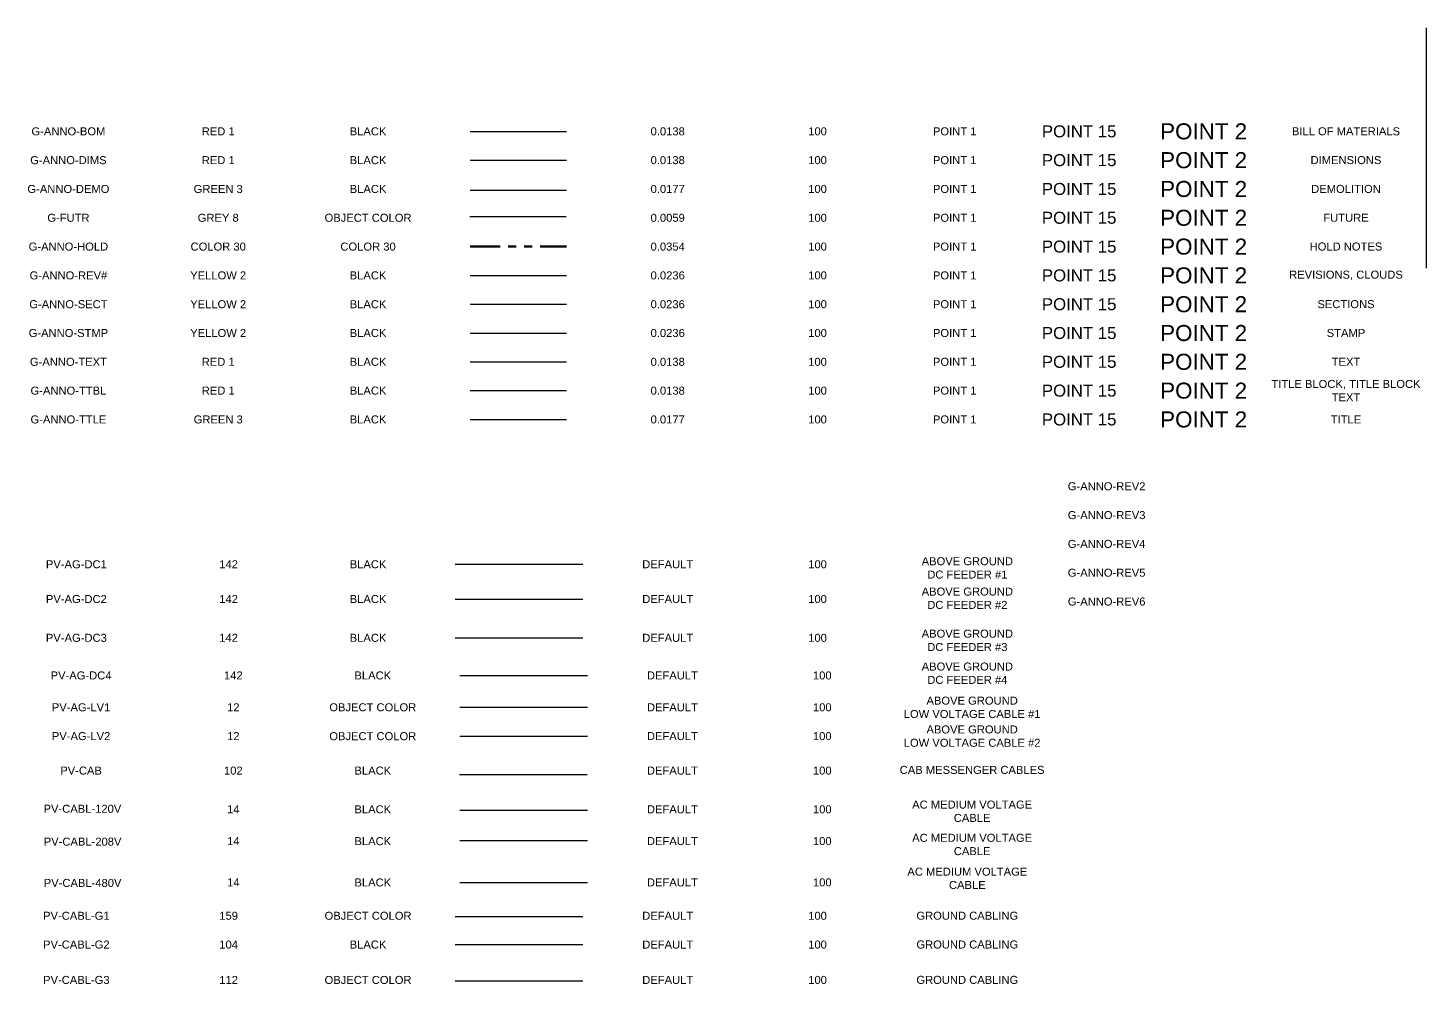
# Model space of a CAD drawing. Header units: feet. Extents: x -18 to 369, y -48 to 98.
# Drawn here: x -17.46 to 0, y -11.95 to 0 of the extents above; entities that cross this region are included whole.
import ezdxf
from ezdxf.enums import TextEntityAlignment as Align
from ezdxf.lldxf.tags import DXFTag

# ---------------------------------------------------------------- set-up
doc = ezdxf.new("R2010")
doc.units = ezdxf.units.FT
doc.header["$MEASUREMENT"] = 0
doc.linetypes.add('PHANTOM2', pattern=[1.25, 0.625, -0.125, 0.125, -0.125, 0.125, -0.125])
doc.linetypes.add('PHANTOM4', pattern=[0.6875, 0.3125, 0.0625, -0.0625, 0.0625, -0.0625, 0.0625, -0.0625])
for name, color, linetype in [('G-ANNO-BOM', 1, 'Continuous'), ('G-ANNO-DEMO', 3, 'Continuous'), ('G-ANNO-DIMS', 1, 'Continuous'), ('G-ANNO-REV1', 2, 'Continuous'), ('G-ANNO-REV2', 2, 'Continuous'), ('G-ANNO-REV3', 2, 'Continuous'), ('G-ANNO-REV4', 2, 'Continuous'), ('G-ANNO-REV5', 2, 'Continuous'), ('G-ANNO-REV6', 2, 'Continuous'), ('G-ANNO-SECT', 2, 'Continuous'), ('G-ANNO-STMP', 2, 'Continuous'), ('G-ANNO-TEXT', 1, 'Continuous'), ('G-ANNO-TTBL', 1, 'Continuous'), ('G-ANNO-TTLE', 3, 'Continuous'), ('G-FUTR', 8, 'Continuous'), ('PV-AG-DC1', 142, 'DC1'), ('PV-AG-DC2', 142, 'AGDC2'), ('PV-AG-DC3', 142, 'AGDC3'), ('PV-AG-DC4', 142, 'AGDC4'), ('PV-AG-LV1', 12, 'AGLV1'), ('PV-AG-LV2', 12, 'AGLV2'), ('PV-CAB', 102, 'CAB'), ('PV-CABL-120V', 14, '120V'), ('PV-CABL-208V', 14, '208V'), ('PV-CABL-480V', 14, '480V'), ('PV-CABL-G1', 159, 'G1'), ('PV-CABL-G2', 104, 'G2'), ('PV-CABL-G3', 112, 'G3'), ('PV-MESS-CABL', 102, 'MESSENGER')]:
    doc.layers.add(name, color=color, linetype=linetype)
doc.layers.add('G-ANNO-HOLD', color=30, linetype='PHANTOM4', lineweight=90)
doc.styles.add('NEI-A', font='arial.ttf')
tags = doc.linetypes.add('120V', pattern='A,0.176989,-0.050727,["120V",NEI-A,S=0.1,R=0,X=0,Y=-0.05],-0.379482,0.176989', length=0.784187).pattern_tags.tags
tags[6] = DXFTag(74, 10)
tags = doc.linetypes.add('208V', pattern='A,0.176989,-0.050727,["208V",NEI-A,S=0.1,R=0,X=0,Y=-0.05],-0.379482,0.176989', length=0.784187).pattern_tags.tags
tags[6] = DXFTag(74, 10)
tags = doc.linetypes.add('480V', pattern='A,0.176989,-0.050727,["480V",NEI-A,S=0.1,R=0,X=0,Y=-0.05],-0.379482,0.176989', length=0.784187).pattern_tags.tags
tags[6] = DXFTag(74, 10)
tags = doc.linetypes.add('AGDC2', pattern='A,0.176989,-0.035266,["DC2",NEI-A,S=0.1,R=0,X=0,Y=-0.05],-0.314734,0.176989', length=0.703978).pattern_tags.tags
tags[6] = DXFTag(74, 10)
tags = doc.linetypes.add('AGDC3', pattern='A,0.176989,-0.035266,["DC3",NEI-A,S=0.1,R=0,X=0,Y=-0.05],-0.314734,0.176989', length=0.703978).pattern_tags.tags
tags[6] = DXFTag(74, 10)
tags = doc.linetypes.add('AGDC4', pattern='A,0.176989,-0.035266,["DC4",NEI-A,S=0.1,R=0,X=0,Y=-0.05],-0.314734,0.176989', length=0.703978).pattern_tags.tags
tags[6] = DXFTag(74, 10)
tags = doc.linetypes.add('AGLV1', pattern='A,0.176989,-0.050716,["LV1",NEI-A,S=0.1,R=0,X=0,Y=-0.05],-0.299284,0.176989', length=0.703978).pattern_tags.tags
tags[6] = DXFTag(74, 10)
tags = doc.linetypes.add('AGLV2', pattern='A,0.176989,-0.050716,["LV2",NEI-A,S=0.1,R=0,X=0,Y=-0.05],-0.299284,0.176989', length=0.703978).pattern_tags.tags
tags[6] = DXFTag(74, 10)
tags = doc.linetypes.add('CAB', pattern='A,0.176989,-0.031378,["CAB",NEI-A,S=0.1,R=0,X=0,Y=-0.05],-0.318622,0.176989', length=0.703978).pattern_tags.tags
tags[6] = DXFTag(74, 10)
tags = doc.linetypes.add('DC1', pattern='A,0.176989,-0.035266,["DC1",NEI-A,S=0.1,R=0,X=0,Y=-0.05],-0.314734,0.176989', length=0.703978).pattern_tags.tags
tags[6] = DXFTag(74, 10)
tags = doc.linetypes.add('G1', pattern='A,0.176989,-0.056821,["G1",NEI-A,S=0.1,R=0,X=0,Y=-0.05],-0.243179,0.176989', length=0.653978).pattern_tags.tags
tags[6] = DXFTag(74, 10)
tags = doc.linetypes.add('G2', pattern='A,0.176989,-0.056821,["G2",NEI-A,S=0.1,R=0,X=0,Y=-0.05],-0.243179,0.176989', length=0.653978).pattern_tags.tags
tags[6] = DXFTag(74, 10)
tags = doc.linetypes.add('G3', pattern='A,0.176989,-0.056821,["G3",NEI-A,S=0.1,R=0,X=0,Y=-0.05],-0.243179,0.176989', length=0.653978).pattern_tags.tags
tags[6] = DXFTag(74, 10)
tags = doc.linetypes.add('MESSENGER', pattern='A,0.176989,-0.031547,["MESS",NEI-A,S=0.1,R=0,X=0,Y=-0.05],-0.429956,0.176989', length=0.815481).pattern_tags.tags
tags[6] = DXFTag(74, 10)

msp = doc.modelspace()

# ---------------------------------------------------------------- linework, layer by layer
msp.add_line((0, 0), (0, -3))
at = {"layer": 'G-ANNO-BOM'}
msp.add_line((-11.942, -1.292), (-10.739, -1.292), dxfattribs=at)
at = {"layer": 'G-ANNO-DEMO'}
msp.add_line((-11.942, -2.026), (-10.739, -2.026), dxfattribs=at)
at = {"layer": 'G-ANNO-DIMS'}
msp.add_line((-11.942, -1.652), (-10.739, -1.652), dxfattribs=at)
at = {"layer": 'G-ANNO-HOLD'}
msp.add_line((-11.942, -2.732), (-10.739, -2.732), dxfattribs=at)
at = {"layer": 'G-ANNO-REV1'}
msp.add_line((-11.942, -3.092), (-10.739, -3.092), dxfattribs=at)
at = {"layer": 'G-ANNO-SECT'}
msp.add_line((-11.942, -3.452), (-10.739, -3.452), dxfattribs=at)
at = {"layer": 'G-ANNO-STMP'}
msp.add_line((-11.942, -3.812), (-10.739, -3.812), dxfattribs=at)
at = {"layer": 'G-ANNO-TEXT'}
msp.add_line((-11.942, -4.172), (-10.739, -4.172), dxfattribs=at)
at = {"layer": 'G-ANNO-TTBL'}
msp.add_line((-11.942, -4.532), (-10.739, -4.532), dxfattribs=at)
at = {"layer": 'G-ANNO-TTLE'}
msp.add_line((-11.942, -4.892), (-10.739, -4.892), dxfattribs=at)
at = {"layer": 'G-FUTR'}
msp.add_line((-11.946, -2.356), (-10.743, -2.356), dxfattribs=at)
at = {"layer": 'PV-AG-DC1'}
msp.add_lwpolyline([(-12.129, -6.702), (-10.532, -6.702)], dxfattribs=at)
at = {"layer": 'PV-AG-DC2'}
msp.add_lwpolyline([(-12.129, -7.136), (-10.532, -7.136)], dxfattribs=at)
at = {"layer": 'PV-AG-DC3'}
msp.add_lwpolyline([(-12.129, -7.621), (-10.532, -7.621)], dxfattribs=at)
msp.add_lwpolyline([(-12.129, -7.621), (-10.532, -7.621)], dxfattribs=at)
at = {"layer": 'PV-AG-DC4'}
msp.add_lwpolyline([(-12.07, -8.091), (-10.473, -8.091)], dxfattribs=at)
at = {"layer": 'PV-AG-LV1'}
msp.add_lwpolyline([(-12.07, -8.489), (-10.473, -8.489)], dxfattribs=at)
at = {"layer": 'PV-AG-LV2'}
msp.add_lwpolyline([(-12.07, -8.849), (-10.473, -8.849)], dxfattribs=at)
at = {"layer": 'PV-CAB'}
msp.add_lwpolyline([(-12.072, -9.331), (-10.478, -9.331)], dxfattribs=at)
at = {"layer": 'PV-CABL-120V'}
msp.add_lwpolyline([(-12.069, -9.774), (-10.476, -9.774)], dxfattribs=at)
at = {"layer": 'PV-CABL-208V'}
msp.add_lwpolyline([(-12.069, -10.155), (-10.476, -10.155)], dxfattribs=at)
at = {"layer": 'PV-CABL-480V'}
msp.add_lwpolyline([(-12.069, -10.677), (-10.476, -10.677)], dxfattribs=at)
at = {"layer": 'PV-CABL-G1', "linetype": 'G1'}
msp.add_lwpolyline([(-12.129, -11.104), (-10.535, -11.104)], dxfattribs=at)
at = {"layer": 'PV-CABL-G2', "linetype": 'G2'}
msp.add_lwpolyline([(-12.128, -11.454), (-10.535, -11.454)], dxfattribs=at)
at = {"layer": 'PV-CABL-G3'}
msp.add_lwpolyline([(-12.129, -11.906), (-10.535, -11.906)], dxfattribs=at)

# ---------------------------------------------------------------- texts
at = {"layer": 'G-ANNO-BOM', "style": 'NEI-A'}
for s, height, p in [('POINT 15', 0.15, (-4.333, -1.292)), ('POINT 2', 0.2, (-2.778, -1.292)), ('G-ANNO-BOM', 0.1, (-16.959, -1.292)), ('RED 1', 0.1, (-15.088, -1.292)), ('BLACK', 0.1, (-13.216, -1.292)), ('0.0138', 0.1, (-9.473, -1.292)), ('100', 0.1, (-7.601, -1.292)), ('POINT 1', 0.1, (-5.888, -1.292))]:
    msp.add_text(s, height=height, dxfattribs=at).set_placement(p, align=Align.MIDDLE_CENTER)
at = {"layer": 'G-ANNO-BOM', "insert": (-1, -1.292), "char_height": 0.1, "width": 2, "attachment_point": 5, "style": 'NEI-A'}
msp.add_mtext('BILL OF MATERIALS', dxfattribs=at)
at = {"layer": 'G-ANNO-DEMO', "style": 'NEI-A'}
for s, height, p in [('POINT 2', 0.2, (-2.778, -2.012)), ('G-ANNO-DEMO', 0.1, (-16.959, -2.012)), ('GREEN 3', 0.1, (-15.088, -2.012)), ('BLACK', 0.1, (-13.216, -2.012)), ('0.0177', 0.1, (-9.473, -2.012)), ('100', 0.1, (-7.601, -2.012)), ('POINT 1', 0.1, (-5.888, -2.012)), ('POINT 15', 0.15, (-4.333, -2.012))]:
    msp.add_text(s, height=height, dxfattribs=at).set_placement(p, align=Align.MIDDLE_CENTER)
at = {"layer": 'G-ANNO-DEMO', "insert": (-1, -2.012), "char_height": 0.1, "width": 2, "attachment_point": 5, "style": 'NEI-A'}
msp.add_mtext('DEMOLITION', dxfattribs=at)
at = {"layer": 'G-ANNO-DIMS', "style": 'NEI-A'}
for s, height, p in [('POINT 2', 0.2, (-2.778, -1.652)), ('G-ANNO-DIMS', 0.1, (-16.959, -1.652)), ('RED 1', 0.1, (-15.088, -1.652)), ('BLACK', 0.1, (-13.216, -1.652)), ('0.0138', 0.1, (-9.473, -1.652)), ('100', 0.1, (-7.601, -1.652)), ('POINT 1', 0.1, (-5.888, -1.652)), ('POINT 15', 0.15, (-4.333, -1.652))]:
    msp.add_text(s, height=height, dxfattribs=at).set_placement(p, align=Align.MIDDLE_CENTER)
at = {"layer": 'G-ANNO-DIMS', "insert": (-1, -1.652), "char_height": 0.1, "width": 2, "attachment_point": 5, "style": 'NEI-A'}
msp.add_mtext('DIMENSIONS', dxfattribs=at)
at = {"layer": 'G-ANNO-HOLD', "style": 'NEI-A'}
for s, height, p in [('G-ANNO-HOLD', 0.1, (-16.959, -2.732)), ('COLOR 30', 0.1, (-15.088, -2.732)), ('COLOR 30', 0.1, (-13.216, -2.732)), ('0.0354', 0.1, (-9.473, -2.732)), ('100', 0.1, (-7.601, -2.732)), ('POINT 1', 0.1, (-5.888, -2.732)), ('POINT 15', 0.15, (-4.333, -2.732)), ('POINT 2', 0.2, (-2.778, -2.732))]:
    msp.add_text(s, height=height, dxfattribs=at).set_placement(p, align=Align.MIDDLE_CENTER)
at = {"layer": 'G-ANNO-HOLD', "insert": (-1, -2.732), "char_height": 0.1, "width": 2, "attachment_point": 5, "style": 'NEI-A'}
msp.add_mtext('HOLD NOTES', dxfattribs=at)
at = {"layer": 'G-ANNO-REV1', "style": 'NEI-A'}
for s, height, p in [('G-ANNO-REV#', 0.1, (-16.959, -3.092)), ('YELLOW 2', 0.1, (-15.088, -3.092)), ('BLACK', 0.1, (-13.216, -3.092)), ('0.0236', 0.1, (-9.473, -3.092)), ('100', 0.1, (-7.601, -3.092)), ('POINT 1', 0.1, (-5.888, -3.092)), ('POINT 15', 0.15, (-4.333, -3.092)), ('POINT 2', 0.2, (-2.778, -3.092))]:
    msp.add_text(s, height=height, dxfattribs=at).set_placement(p, align=Align.MIDDLE_CENTER)
at = {"layer": 'G-ANNO-REV1', "insert": (-1, -3.092), "char_height": 0.1, "width": 2, "attachment_point": 5, "style": 'NEI-A'}
msp.add_mtext('REVISIONS, CLOUDS', dxfattribs=at)
at = {"layer": 'G-ANNO-REV2', "insert": (-3.99, -5.728), "char_height": 0.1, "attachment_point": 5, "style": 'NEI-A'}
msp.add_mtext('G-ANNO-REV2', dxfattribs=at)
at = {"layer": 'G-ANNO-REV3', "insert": (-3.99, -6.088), "char_height": 0.1, "attachment_point": 5, "style": 'NEI-A'}
msp.add_mtext('G-ANNO-REV3', dxfattribs=at)
at = {"layer": 'G-ANNO-REV4', "insert": (-3.99, -6.448), "char_height": 0.1, "attachment_point": 5, "style": 'NEI-A'}
msp.add_mtext('G-ANNO-REV4', dxfattribs=at)
at = {"layer": 'G-ANNO-REV5', "insert": (-3.99, -6.808), "char_height": 0.1, "attachment_point": 5, "style": 'NEI-A'}
msp.add_mtext('G-ANNO-REV5', dxfattribs=at)
at = {"layer": 'G-ANNO-REV6', "insert": (-3.99, -7.168), "char_height": 0.1, "attachment_point": 5, "style": 'NEI-A'}
msp.add_mtext('G-ANNO-REV6', dxfattribs=at)
at = {"layer": 'G-ANNO-SECT', "style": 'NEI-A'}
for s, height, p in [('G-ANNO-SECT', 0.1, (-16.959, -3.452)), ('YELLOW 2', 0.1, (-15.088, -3.452)), ('BLACK', 0.1, (-13.216, -3.452)), ('0.0236', 0.1, (-9.473, -3.452)), ('100', 0.1, (-7.601, -3.452)), ('POINT 1', 0.1, (-5.888, -3.452)), ('POINT 15', 0.15, (-4.333, -3.452)), ('POINT 2', 0.2, (-2.778, -3.452))]:
    msp.add_text(s, height=height, dxfattribs=at).set_placement(p, align=Align.MIDDLE_CENTER)
at = {"layer": 'G-ANNO-SECT', "insert": (-1, -3.452), "char_height": 0.1, "width": 2, "attachment_point": 5, "style": 'NEI-A'}
msp.add_mtext('SECTIONS', dxfattribs=at)
at = {"layer": 'G-ANNO-STMP', "style": 'NEI-A'}
for s, height, p in [('G-ANNO-STMP', 0.1, (-16.959, -3.812)), ('YELLOW 2', 0.1, (-15.088, -3.812)), ('BLACK', 0.1, (-13.216, -3.812)), ('0.0236', 0.1, (-9.473, -3.812)), ('100', 0.1, (-7.601, -3.812)), ('POINT 1', 0.1, (-5.888, -3.812)), ('POINT 15', 0.15, (-4.333, -3.812)), ('POINT 2', 0.2, (-2.778, -3.812))]:
    msp.add_text(s, height=height, dxfattribs=at).set_placement(p, align=Align.MIDDLE_CENTER)
at = {"layer": 'G-ANNO-STMP', "insert": (-1, -3.812), "char_height": 0.1, "width": 2, "attachment_point": 5, "style": 'NEI-A'}
msp.add_mtext('STAMP', dxfattribs=at)
at = {"layer": 'G-ANNO-TEXT', "style": 'NEI-A'}
for s, height, p in [('G-ANNO-TEXT', 0.1, (-16.959, -4.172)), ('RED 1', 0.1, (-15.088, -4.172)), ('BLACK', 0.1, (-13.216, -4.172)), ('0.0138', 0.1, (-9.473, -4.172)), ('100', 0.1, (-7.601, -4.172)), ('POINT 1', 0.1, (-5.888, -4.172)), ('POINT 15', 0.15, (-4.333, -4.172)), ('POINT 2', 0.2, (-2.778, -4.172))]:
    msp.add_text(s, height=height, dxfattribs=at).set_placement(p, align=Align.MIDDLE_CENTER)
at = {"layer": 'G-ANNO-TEXT', "insert": (-1, -4.172), "char_height": 0.1, "width": 2, "attachment_point": 5, "style": 'NEI-A'}
msp.add_mtext('TEXT', dxfattribs=at)
at = {"layer": 'G-ANNO-TTBL', "style": 'NEI-A'}
for s, height, p in [('G-ANNO-TTBL', 0.1, (-16.959, -4.532)), ('RED 1', 0.1, (-15.088, -4.532)), ('BLACK', 0.1, (-13.216, -4.532)), ('0.0138', 0.1, (-9.473, -4.532)), ('100', 0.1, (-7.601, -4.532)), ('POINT 1', 0.1, (-5.888, -4.532)), ('POINT 15', 0.15, (-4.333, -4.532)), ('POINT 2', 0.2, (-2.778, -4.532))]:
    msp.add_text(s, height=height, dxfattribs=at).set_placement(p, align=Align.MIDDLE_CENTER)
at = {"layer": 'G-ANNO-TTBL', "insert": (-1, -4.532), "char_height": 0.1, "width": 2, "attachment_point": 5, "style": 'NEI-A'}
msp.add_mtext('TITLE BLOCK, TITLE BLOCK TEXT', dxfattribs=at)
at = {"layer": 'G-ANNO-TTLE', "style": 'NEI-A'}
for s, height, p in [('G-ANNO-TTLE', 0.1, (-16.959, -4.892)), ('GREEN 3', 0.1, (-15.088, -4.892)), ('BLACK', 0.1, (-13.216, -4.892)), ('0.0177', 0.1, (-9.473, -4.892)), ('100', 0.1, (-7.601, -4.892)), ('POINT 1', 0.1, (-5.888, -4.892)), ('POINT 15', 0.15, (-4.333, -4.892)), ('POINT 2', 0.2, (-2.778, -4.892))]:
    msp.add_text(s, height=height, dxfattribs=at).set_placement(p, align=Align.MIDDLE_CENTER)
at = {"layer": 'G-ANNO-TTLE', "insert": (-1, -4.892), "char_height": 0.1, "width": 2, "attachment_point": 5, "style": 'NEI-A'}
msp.add_mtext('TITLE', dxfattribs=at)
at = {"layer": 'G-FUTR', "style": 'NEI-A'}
for s, height, p in [('POINT 2', 0.2, (-2.778, -2.372)), ('G-FUTR', 0.1, (-16.959, -2.372)), ('GREY 8', 0.1, (-15.088, -2.372)), ('OBJECT COLOR', 0.1, (-13.216, -2.372)), ('0.0059', 0.1, (-9.473, -2.372)), ('100', 0.1, (-7.601, -2.372)), ('POINT 1', 0.1, (-5.888, -2.372)), ('POINT 15', 0.15, (-4.333, -2.372))]:
    msp.add_text(s, height=height, dxfattribs=at).set_placement(p, align=Align.MIDDLE_CENTER)
at = {"layer": 'G-FUTR', "insert": (-1, -2.372), "char_height": 0.1, "width": 2, "attachment_point": 5, "style": 'NEI-A'}
msp.add_mtext('FUTURE', dxfattribs=at)
at = {"layer": 'PV-AG-DC1', "style": 'NEI-A'}
for s, p in [('PV-AG-DC1', (-16.86, -6.702)), ('142', (-14.958, -6.702)), ('BLACK', (-13.216, -6.702)), ('DEFAULT', (-9.473, -6.702)), ('100', (-7.601, -6.702))]:
    msp.add_text(s, height=0.1, dxfattribs=at).set_placement(p, align=Align.MIDDLE_CENTER)
at = {"layer": 'PV-AG-DC1', "linetype": 'PHANTOM2', "insert": (-5.73, -6.748), "char_height": 0.1, "attachment_point": 5, "style": 'NEI-A'}
msp.add_mtext('ABOVE GROUND \\PDC FEEDER #1', dxfattribs=at)
at = {"layer": 'PV-AG-DC2', "style": 'NEI-A'}
for s, p in [('PV-AG-DC2', (-16.86, -7.136)), ('142', (-14.958, -7.136)), ('BLACK', (-13.216, -7.136)), ('DEFAULT', (-9.473, -7.136)), ('100', (-7.601, -7.136))]:
    msp.add_text(s, height=0.1, dxfattribs=at).set_placement(p, align=Align.MIDDLE_CENTER)
at = {"layer": 'PV-AG-DC2', "linetype": 'PHANTOM2', "insert": (-5.73, -7.127), "char_height": 0.1, "attachment_point": 5, "style": 'NEI-A'}
msp.add_mtext('ABOVE GROUND \\PDC FEEDER #2', dxfattribs=at)
at = {"layer": 'PV-AG-DC3', "style": 'NEI-A'}
for s, p in [('PV-AG-DC3', (-16.86, -7.621)), ('142', (-14.958, -7.621)), ('BLACK', (-13.216, -7.621)), ('DEFAULT', (-9.473, -7.621)), ('100', (-7.601, -7.621))]:
    msp.add_text(s, height=0.1, dxfattribs=at).set_placement(p, align=Align.MIDDLE_CENTER)
at = {"layer": 'PV-AG-DC3', "linetype": 'PHANTOM2', "insert": (-5.73, -7.653), "char_height": 0.1, "attachment_point": 5, "style": 'NEI-A'}
msp.add_mtext('ABOVE GROUND \\PDC FEEDER #3', dxfattribs=at)
at = {"layer": 'PV-AG-DC4', "style": 'NEI-A'}
for s, p in [('PV-AG-DC4', (-16.801, -8.091)), ('142', (-14.899, -8.091)), ('BLACK', (-13.157, -8.091)), ('DEFAULT', (-9.414, -8.091)), ('100', (-7.542, -8.091))]:
    msp.add_text(s, height=0.1, dxfattribs=at).set_placement(p, align=Align.MIDDLE_CENTER)
at = {"layer": 'PV-AG-DC4', "linetype": 'PHANTOM2', "insert": (-5.73, -8.064), "char_height": 0.1, "attachment_point": 5, "style": 'NEI-A'}
msp.add_mtext('ABOVE GROUND \\PDC FEEDER #4', dxfattribs=at)
at = {"layer": 'PV-AG-LV1', "style": 'NEI-A'}
for s, p in [('PV-AG-LV1', (-16.801, -8.489)), ('12', (-14.899, -8.489)), ('OBJECT COLOR', (-13.157, -8.489)), ('DEFAULT', (-9.414, -8.489)), ('100', (-7.542, -8.489))]:
    msp.add_text(s, height=0.1, dxfattribs=at).set_placement(p, align=Align.MIDDLE_CENTER)
at = {"layer": 'PV-AG-LV1', "linetype": 'PHANTOM2', "insert": (-5.67, -8.49), "char_height": 0.1, "attachment_point": 5, "style": 'NEI-A'}
msp.add_mtext('ABOVE GROUND \\PLOW VOLTAGE CABLE #1', dxfattribs=at)
at = {"layer": 'PV-AG-LV2', "style": 'NEI-A'}
for s, p in [('PV-AG-LV2', (-16.801, -8.849)), ('12', (-14.899, -8.849)), ('OBJECT COLOR', (-13.157, -8.85)), ('DEFAULT', (-9.414, -8.849)), ('100', (-7.542, -8.849))]:
    msp.add_text(s, height=0.1, dxfattribs=at).set_placement(p, align=Align.MIDDLE_CENTER)
at = {"layer": 'PV-AG-LV2', "linetype": 'PHANTOM2', "insert": (-5.67, -8.85), "char_height": 0.1, "attachment_point": 5, "style": 'NEI-A'}
msp.add_mtext('ABOVE GROUND \\PLOW VOLTAGE CABLE #2', dxfattribs=at)
at = {"layer": 'PV-CABL-120V', "style": 'NEI-A'}
for s, p in [('PV-CABL-120V', (-16.784, -9.757)), ('14', (-14.899, -9.764)), ('BLACK', (-13.157, -9.764)), ('DEFAULT', (-9.414, -9.764)), ('100', (-7.542, -9.764))]:
    msp.add_text(s, height=0.1, dxfattribs=at).set_placement(p, align=Align.MIDDLE_CENTER)
at = {"layer": 'PV-CABL-120V', "linetype": 'PHANTOM2', "insert": (-5.67, -9.789), "char_height": 0.1, "attachment_point": 5, "style": 'NEI-A'}
msp.add_mtext('AC MEDIUM VOLTAGE \\PCABLE', dxfattribs=at)
at = {"layer": 'PV-CABL-208V', "style": 'NEI-A'}
for s, p in [('PV-CABL-208V', (-16.782, -10.168)), ('14', (-14.899, -10.161)), ('BLACK', (-13.157, -10.162)), ('DEFAULT', (-9.414, -10.161)), ('100', (-7.542, -10.161))]:
    msp.add_text(s, height=0.1, dxfattribs=at).set_placement(p, align=Align.MIDDLE_CENTER)
at = {"layer": 'PV-CABL-208V', "linetype": 'PHANTOM2', "insert": (-5.67, -10.204), "char_height": 0.1, "attachment_point": 5, "style": 'NEI-A'}
msp.add_mtext('AC MEDIUM VOLTAGE \\PCABLE', dxfattribs=at)
at = {"layer": 'PV-CABL-480V', "style": 'NEI-A'}
for s, p in [('PV-CABL-480V', (-16.782, -10.684)), ('14', (-14.899, -10.677)), ('BLACK', (-13.157, -10.678)), ('DEFAULT', (-9.414, -10.677)), ('100', (-7.542, -10.677))]:
    msp.add_text(s, height=0.1, dxfattribs=at).set_placement(p, align=Align.MIDDLE_CENTER)
at = {"layer": 'PV-CABL-480V', "linetype": 'PHANTOM2', "insert": (-5.73, -10.627), "char_height": 0.1, "attachment_point": 5, "style": 'NEI-A'}
msp.add_mtext('AC MEDIUM VOLTAGE \\PCABLE', dxfattribs=at)
at = {"layer": 'PV-CABL-G1', "style": 'NEI-A'}
for s, p in [('PV-CABL-G1', (-16.86, -11.094)), ('159', (-14.958, -11.094)), ('OBJECT COLOR', (-13.216, -11.094)), ('DEFAULT', (-9.473, -11.094)), ('100', (-7.601, -11.094))]:
    msp.add_text(s, height=0.1, dxfattribs=at).set_placement(p, align=Align.MIDDLE_CENTER)
at = {"layer": 'PV-CABL-G1', "insert": (-5.73, -11.094), "char_height": 0.1, "attachment_point": 5, "style": 'NEI-A'}
msp.add_mtext('GROUND CABLING', dxfattribs=at)
at = {"layer": 'PV-CABL-G2', "style": 'NEI-A'}
for s, p in [('PV-CABL-G2', (-16.86, -11.454)), ('104', (-14.958, -11.454)), ('BLACK', (-13.216, -11.454)), ('DEFAULT', (-9.473, -11.454)), ('100', (-7.601, -11.454))]:
    msp.add_text(s, height=0.1, dxfattribs=at).set_placement(p, align=Align.MIDDLE_CENTER)
at = {"layer": 'PV-CABL-G2', "linetype": 'PHANTOM2', "insert": (-5.73, -11.454), "char_height": 0.1, "attachment_point": 5, "style": 'NEI-A'}
msp.add_mtext('GROUND CABLING', dxfattribs=at)
at = {"layer": 'PV-CABL-G3', "style": 'NEI-A'}
for s, p in [('PV-CABL-G3', (-16.86, -11.896)), ('112', (-14.958, -11.896)), ('OBJECT COLOR', (-13.216, -11.896)), ('DEFAULT', (-9.473, -11.896)), ('100', (-7.601, -11.896))]:
    msp.add_text(s, height=0.1, dxfattribs=at).set_placement(p, align=Align.MIDDLE_CENTER)
at = {"layer": 'PV-CABL-G3', "insert": (-5.73, -11.896), "char_height": 0.1, "attachment_point": 5, "style": 'NEI-A'}
msp.add_mtext('GROUND CABLING', dxfattribs=at)
at = {"layer": 'PV-MESS-CABL', "style": 'NEI-A'}
for s, p in [('PV-CAB', (-16.801, -9.28)), ('102', (-14.899, -9.28)), ('BLACK', (-13.157, -9.28)), ('DEFAULT', (-9.414, -9.28)), ('100', (-7.542, -9.28))]:
    msp.add_text(s, height=0.1, dxfattribs=at).set_placement(p, align=Align.MIDDLE_CENTER)
at = {"layer": 'PV-MESS-CABL', "insert": (-5.67, -9.272), "char_height": 0.1, "attachment_point": 5, "style": 'NEI-A'}
msp.add_mtext('CAB MESSENGER CABLES', dxfattribs=at)

doc.saveas('drawing.dxf')
